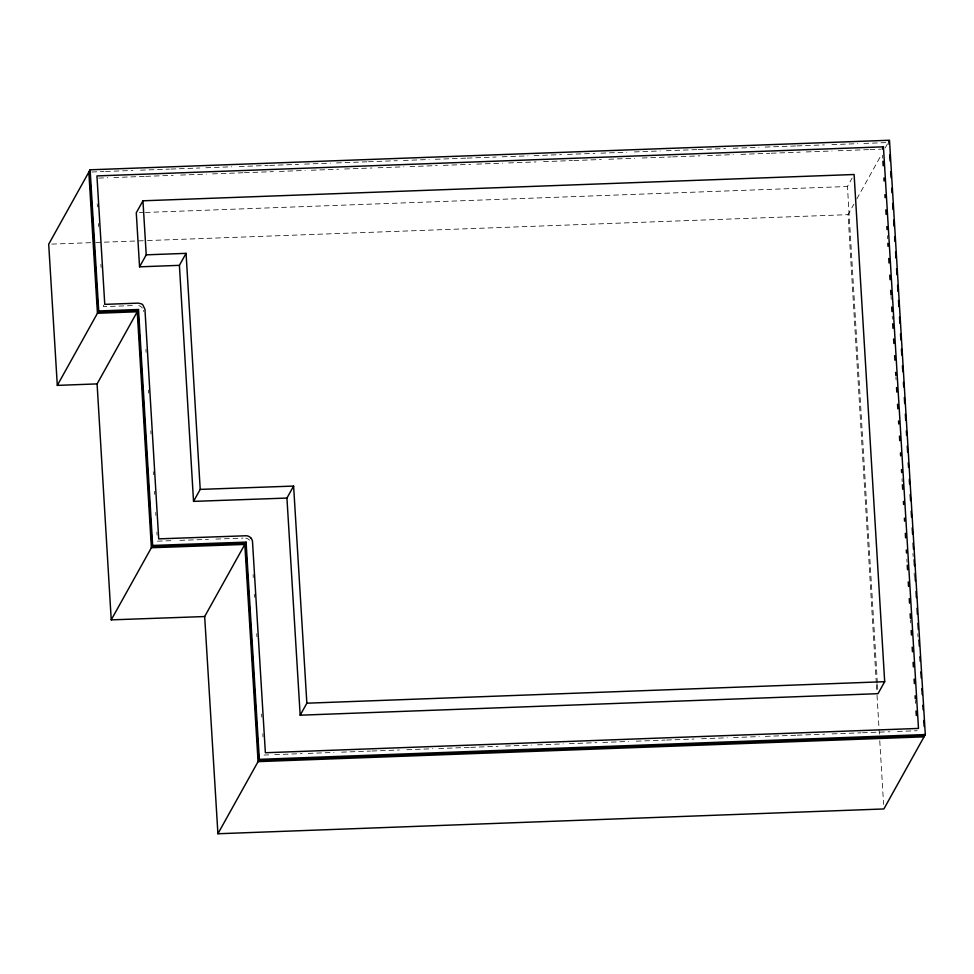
<?xml version="1.0" encoding="UTF-8"?>
<svg xmlns="http://www.w3.org/2000/svg" width="974" height="974" viewBox="0 0 974 974"><rect width="100%" height="100%" fill="white"/><g stroke="black" fill="none" stroke-linecap="round" stroke-linejoin="round"><path stroke-width="0.73" stroke-dasharray="4.87 3.65" d="M877.367 683.054L847.441 186.497L852.116 178.096M876.296 683.127L848.074 214.657L853.906 204.187M856.816 198.94L881.604 154.403M885.256 147.853L887.436 143.921M91.885 171.984L104.035 171.534M105.557 171.473L132.914 170.462M140.512 170.182L169.391 169.111M170.913 169.062L199.78 167.991M205.867 167.772L231.702 166.81M239.3 166.53L268.167 165.458M269.688 165.41L298.568 164.338M304.643 164.119L330.478 163.157M336.554 162.938L366.954 161.806M368.476 161.757L397.343 160.686M403.419 160.467L429.254 159.505M435.341 159.286L465.73 158.153M467.252 158.105L496.131 157.033M502.207 156.814L528.042 155.852M534.117 155.633L561.474 154.623M567.55 154.391L594.907 153.381M600.982 153.161L626.818 152.2M634.415 151.92L660.25 150.97M666.338 150.739L696.727 149.619M698.248 149.558L725.606 148.547M733.203 148.267L759.038 147.317M765.114 147.086L795.514 145.966M797.024 145.905L824.381 144.895M831.979 144.615L857.814 143.665M863.901 143.434L888.215 142.533M98.703 178.096L107.81 177.755M113.885 177.536L144.249 176.416M145.771 176.355L173.092 175.344M180.689 175.064L206.5 174.115M212.576 173.883L242.94 172.763M244.462 172.702L273.304 171.643M279.38 171.412L305.191 170.462M311.266 170.243L338.599 169.233M344.674 169.001L371.995 167.991M378.07 167.772L403.881 166.81M409.957 166.591L437.289 165.58M443.365 165.349L470.698 164.338M476.773 164.119L502.584 163.169M508.647 162.938L535.98 161.928M543.577 161.647L572.42 160.576M573.942 160.527L601.275 159.517M608.86 159.237L634.671 158.275M642.268 157.995L671.123 156.936M672.632 156.875L699.965 155.864M707.562 155.584L733.373 154.635M740.958 154.355L769.813 153.283M771.323 153.222L800.178 152.163M806.253 151.932L832.064 150.982M838.139 150.751L868.504 149.631M870.026 149.582L880.654 149.18M139.306 212.673L143.872 212.515M145.394 212.454L847.441 186.497M51.744 244.109L94.295 242.538M95.805 242.477L145.966 240.627M147.476 240.566L848.074 214.657M132.318 305.593L103.487 306.664L103.305 303.644M264.112 755.045L268.666 754.874M274.741 754.643L302.074 753.62M308.149 753.401L333.972 752.439M341.57 752.159L370.424 751.076M371.946 751.027L399.291 750.004M406.876 749.724L432.7 748.763M438.775 748.531L469.151 747.399M470.673 747.35L498.006 746.327M505.603 746.047L531.427 745.086M537.502 744.854L563.325 743.893M569.4 743.673L596.733 742.651M602.809 742.431L628.632 741.47M636.229 741.19L665.084 740.106M666.606 740.057L693.938 739.035M701.536 738.755L727.359 737.793M733.434 737.561L759.257 736.6M765.333 736.381L795.709 735.248M797.219 735.187L824.564 734.165M832.161 733.885L861.016 732.813M862.538 732.752L889.871 731.742M897.468 731.462L917.216 730.719M157.423 541.167L173.932 540.57M179.934 540.363L208.436 539.352M215.936 539.085L242.952 538.123M138.746 305.629L139.939 306.067A6.489 6.331 29.1 0 1 141.522 307.114L142.374 308.052M143.47 310.304L143.665 311.534M253.094 574.514L253.277 577.545M254.299 594.237L254.482 597.269M256.71 633.684L256.892 636.716M261.604 714.076L261.799 717.12M262.81 733.799L262.992 736.831M97.23 203.895L97.412 206.926M98.423 223.545L98.605 226.565M100.906 264.356L101.101 267.375M912.967 553.39L913.149 556.422M914.16 573.102L914.342 576.133M917.812 633.745L917.995 636.777M882.529 155.207L882.712 158.238M887.387 235.684L887.57 238.715M891.04 296.425L891.222 299.456M892.233 316.16L892.415 319.204M895.897 376.901L896.08 379.945M902.021 478.648L902.204 481.68M906.867 559.125L907.05 562.168M910.532 619.866L910.714 622.91M915.377 700.355L915.56 703.386M877.452 684.576L877.817 690.639M876.393 684.637L876.941 693.731M877.026 695.253L879.4 734.676M879.766 740.739L883.601 804.414M145.93 349.301L146.112 352.32M148.377 390.087L148.559 393.106M150.812 430.885L150.994 433.905M153.259 471.672L153.442 474.691M154.44 491.31L154.623 494.329M155.706 512.458L155.889 515.477M156.875 532.096L157.058 535.116M245.716 538.147A6.587 6.428 29.1 0 1 246.325 538.281A6.319 6.173 29.1 0 1 247.518 538.707L248.078 539.012A6.623 6.465 29.1 0 1 249.551 540.205"/><path stroke-width="1.46" d="M204.674 616.542L111.231 619.866L152.65 545.452L246.093 542.128L204.674 616.542L217.92 833.756L883.881 808.956L925.3 734.542L889.493 140.244L90.119 169.805L48.7 244.218L57.308 385.387L97.096 383.902L138.515 309.488L98.727 310.962L57.308 385.387M286.94 498.067L193.534 501.379L200.218 489.386L293.612 486.075L286.94 498.067L300.175 715.196L878 693.683L884.684 681.69L854.113 174.504L142.947 200.802L136.275 212.795L139.562 266.827L179.399 265.342L186.071 253.35L146.234 254.835L139.562 266.827M217.92 833.756L259.34 759.343L246.093 542.128M300.175 715.196L306.859 703.204L293.612 486.075M882.164 149.132L883.442 146.831L96.937 175.917L104.766 304.375L138.138 303.133L141.218 303.766A6.489 6.331 29.1 0 1 142.788 304.825L144.943 309.245L158.701 538.865L245.728 535.773A6.587 6.428 29.1 0 1 247.603 535.98A6.319 6.173 29.1 0 1 248.796 536.418L249.356 536.723A6.623 6.465 29.1 0 1 250.829 537.916M306.859 703.204L884.684 681.69M259.34 759.343L925.3 734.542M924.716 735.601L258.755 760.402L245.509 543.188L152.066 546.511L137.931 310.548L98.143 312.021L89.535 170.864M924.022 736.831L258.073 761.631L244.815 544.429L151.372 547.741L137.249 311.777L97.449 313.263L88.841 172.094M142.947 200.802L146.234 254.835M90.119 169.805L98.727 310.962M888.897 141.303L889.079 144.335M889.725 154.951L890.09 161.014M890.723 171.619L891.088 177.694M891.734 188.299L892.001 192.852M892.647 203.456L893.012 209.52M893.645 220.136L894.01 226.199M894.656 236.816L894.923 241.357M895.569 251.974L895.934 258.037M896.567 268.654L896.944 274.717M897.578 285.333L897.943 291.396M898.491 300.491L898.856 306.554M899.501 317.171L899.866 323.234M900.5 333.839L900.865 339.902M901.413 349.009L901.778 355.072M902.423 365.676L902.788 371.739M903.422 382.356L903.702 386.909M904.335 397.514L904.7 403.577M905.345 414.193L905.71 420.257M906.344 430.873L906.624 435.415M907.257 446.031L907.622 452.094M908.267 462.711L908.535 467.252M909.278 479.391L909.546 483.932M910.191 494.548L910.556 500.612M911.189 511.228L911.554 517.291M912.2 527.896L912.565 533.959M913.113 543.054L913.478 549.129M914.111 559.733L914.476 565.797M915.122 576.413L915.39 580.967M916.035 591.571L916.4 597.634M917.033 608.251L917.398 614.314M917.946 623.409L918.312 629.472M918.957 640.088L919.322 646.152M919.955 656.768L920.235 661.309M920.868 671.926L921.234 677.989M921.879 688.606L922.244 694.669M922.889 705.273L923.157 709.827M923.802 720.443L924.168 726.507M883.442 146.831L918.482 728.43L265.378 752.744L252.522 541.885A6.465 6.307 29.1 0 0 252.132 540.059L251.584 538.926A6.319 6.173 29.1 0 0 250.744 537.867M882.894 161.27L883.174 165.836M883.905 177.974L884.088 181.018M884.916 194.678L885.098 197.722M885.829 209.873L886.096 214.426M886.839 226.577L887.022 229.608M887.838 243.281L888.02 246.312M888.751 258.463L889.031 263.017M889.761 275.167L890.041 279.721M890.674 290.349L890.954 294.903M891.685 307.053L891.953 311.607M892.695 323.758L892.963 328.311M893.608 338.94L893.876 343.493M894.607 355.644L894.887 360.197M895.617 372.348L895.8 375.392M896.53 387.53L896.811 392.096M897.541 404.234L897.809 408.8M898.552 420.938L898.734 423.982M899.465 436.133L899.733 440.686M900.463 452.837L900.646 455.869M901.474 469.541L901.656 472.573M902.387 484.723L902.667 489.277M903.397 501.427L903.58 504.459M904.408 518.131L904.59 521.163M905.321 533.314L905.589 537.867M906.319 550.018L906.502 553.049M907.244 565.2L907.512 569.753M908.243 581.904L908.523 586.458M909.253 598.608L909.521 603.162M910.166 613.79L910.447 618.356M911.177 630.495L911.445 635.048M912.175 647.199L912.455 651.752M913.088 662.393L913.369 666.947M914.099 679.097L914.379 683.651M915.11 695.789L915.292 698.833M916.023 710.983L916.303 715.537M186.071 253.35L200.218 489.386M179.399 265.342L193.534 501.379M138.515 309.488L152.65 545.452M97.096 383.902L111.231 619.866"/></g></svg>
